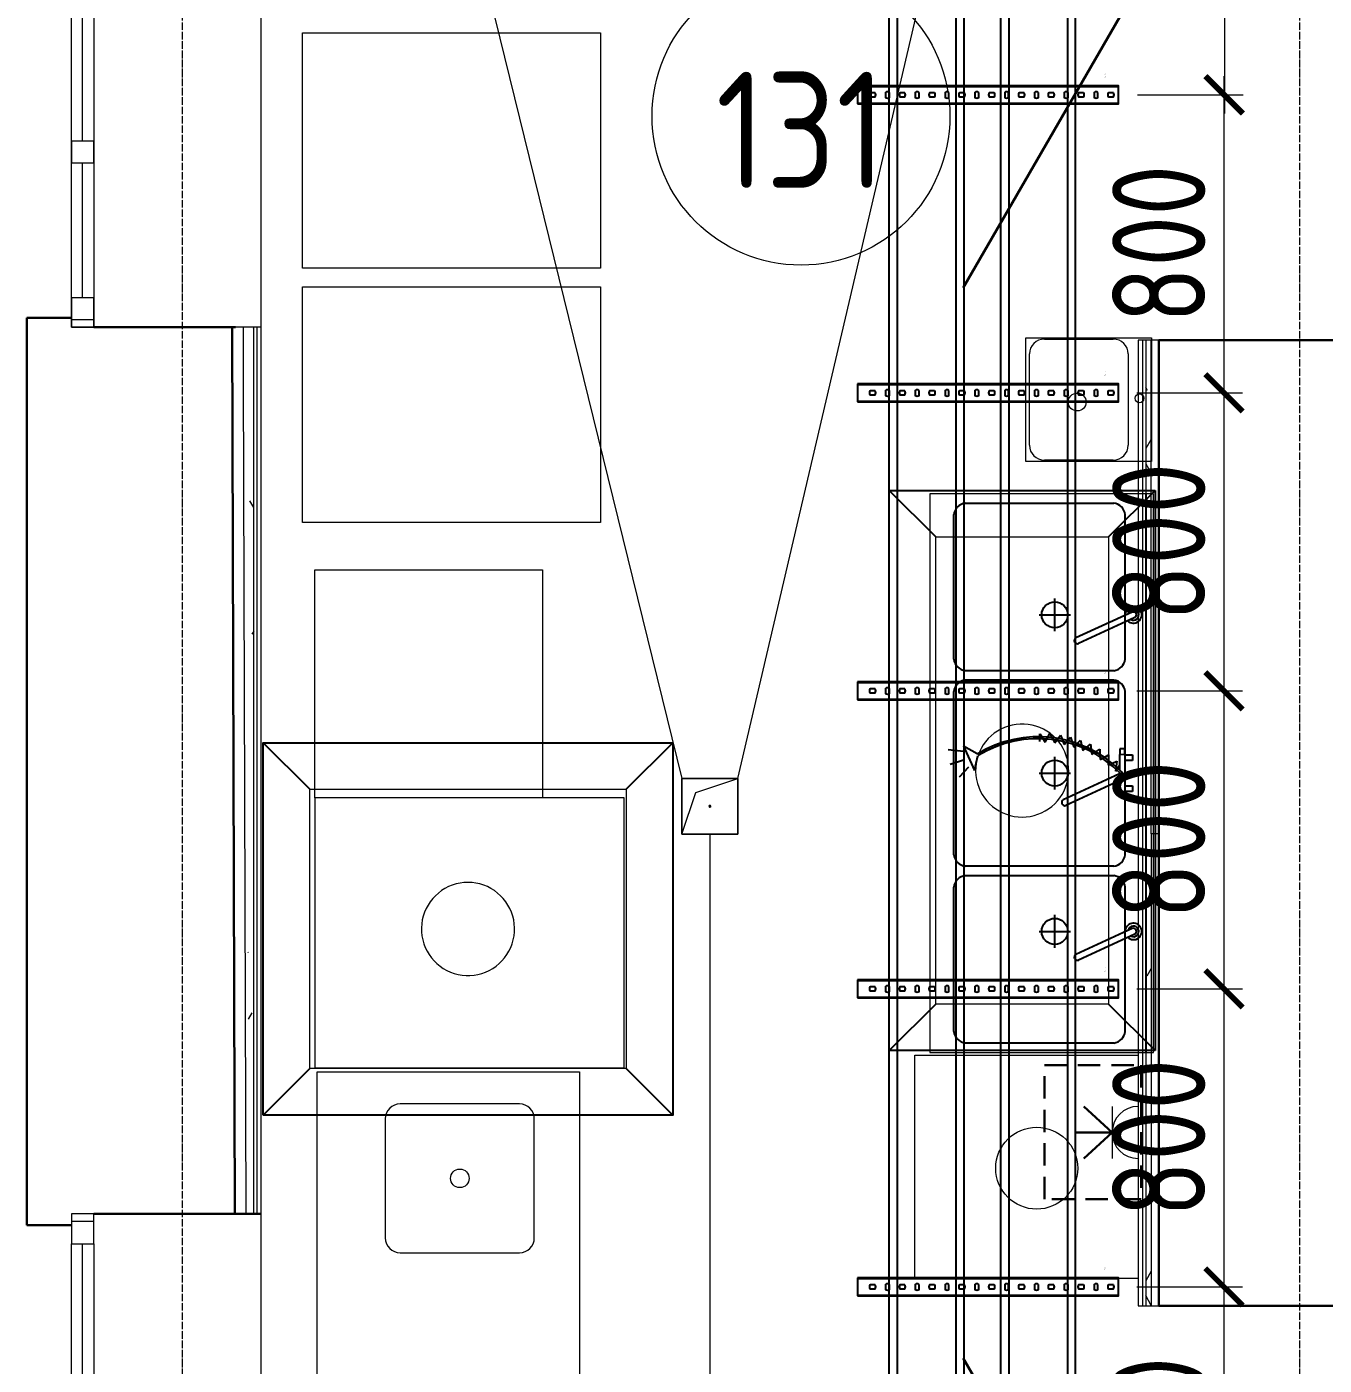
# Model space of a CAD drawing. Header units: millimetres. Extents: x -42533 to 645315, y 3457 to 82611.
# Drawn here: x 72181 to 75664, y 59629 to 63223 of the extents above; entities that cross this region are included whole.
import ezdxf
from ezdxf.enums import TextEntityAlignment as Align

# ---------------------------------------------------------------- set-up
doc = ezdxf.new("R2018")
doc.units = ezdxf.units.MM
doc.linetypes.add('ADSK_Линия сетки', pattern=[25, 20, -2.5, 0, -2.5])
doc.linetypes.add('ADSK_Штрих_ш3 п1_5', pattern=[4.5, 3, -1.5])
for name, color, linetype in [('00_00_потолок_Панели из стали', 7, 'Continuous'), ('ЭОМ_Лотки авар.', 1, 'Continuous'), ('ЭОМ_Лотки рабочие', 5, 'Continuous')]:
    doc.layers.add(name, color=color, linetype=linetype)
for name, color, linetype, lineweight in [('_ Окна', 7, 'Continuous', 9), ('Аннотация', 7, 'Continuous', 18), ('Двери', 7, 'Continuous', 9), ('Обобщенные модели', 7, 'Continuous', 18), ('Оборудование', 7, 'Continuous', 18), ('Окна', 7, 'Continuous', 9), ('Оси', 253, 'Continuous', 9), ('Перекрытие', 7, 'Continuous', 18), ('Стены внутренние', 7, 'Continuous', 18), ('Стены несущие', 7, 'Continuous', 30), ('Стены отделка', 7, 'Continuous', 30), ('Стены штриховка', 7, 'Continuous', 9), ('ТХ_розетки', 3, 'Continuous', 13), ('ШТРИХОВКА', 252, 'Continuous', 15)]:
    doc.layers.add(name, color=color, linetype=linetype, lineweight=lineweight)
doc.layers.add('Линии', color=7, linetype='Continuous', lineweight=9, true_color=0x00a600)
doc.styles.add('GOST Common', font='GOST_Common.ttf', dxfattribs={"width": 0.9, "height": 350})
doc.styles.get("Standard").update_dxf_attribs({"font": 'arial.ttf'})
doc.styles.add('М2', font='isocpeur.ttf', dxfattribs={"width": 0.8})
doc.dimstyles.new('М2-100', dxfattribs={"dimtxt": 250, "dimasz": 100, "dimexe": 50, "dimexo": 50, "dimgap": 50, "dimtad": 1, "dimdec": 0, "dimzin": 1, "dimtxsty": 'М2', "dimblk": 'ARCHTICK', "dimcen": 2.5, "dimdle": 50, "dimclre": 256, "dimclrt": 256, "dimadec": 0, "dimazin": 0, "dimtfac": 1, "dimtdec": 0, "dimtix": 1, "dimtmove": 1, "dimatfit": 3, "dimldrblk": 'NONE', "dimfxl": 1, "dimtolj": 1, "dimlwd": 9, "dimlwe": 9, "dimarcsym": 1})
pattern_1 = [(0, (557.2, 188.9), (406.4, 101.6), [33.528, -271.272, 33.528, -271.272, -1625.6]), (0, (557.2, 188.9), (406.4, 101.6), [-609.6, 33.528, -576.072, 33.528, -271.272, -711.2]), (0, (557.2, 188.9), (406.4, 101.6), [-1524, 33.528, -169.672, 33.528, -474.472]), (120, (709.6, 239.7), (-291.18818, 301.15272), [33.528, -271.272, 33.528, -271.272, -1625.6]), (120, (709.6, 239.7), (-291.18818, 301.15272), [-609.6, 33.528, -576.072, 33.528, -271.272, -711.2]), (120, (709.6, 239.7), (-291.18818, 301.15272), [-1524, 33.528, -169.672, 33.528, -474.472]), (240, (760.4, 442.9), (-115.21182, -402.75272), [33.528, -271.272, 33.528, -271.272, -1625.6]), (240, (760.4, 442.9), (-115.21182, -402.75272), [-609.6, 33.528, -576.072, 33.528, -271.272, -711.2]), (240, (760.4, 442.9), (-115.21182, -402.75272), [-1524, 33.528, -169.672, 33.528, -474.472])]

# ---------------------------------------------------------------- blocks, each defined once
blk = doc.blocks.new('ТХ пищеблок....')
at = {"layer": 'Оборудование', "color": 8}
for p, q in [((7.4, 17553.2), (807.4, 17553.2)), ((7.4, 16921.2), (7.4, 17553.2)), ((807.4, 17553.2), (807.4, 16921.2)), ((807.4, 16921.2), (7.4, 16921.2)), ((7.4, 16871.1), (807.4, 16871.1)), ((7.4, 16239.1), (7.4, 16871.1)), ((807.4, 16871.1), (807.4, 16239.1)), ((1949.5, 16402.3), (1949.5, 16734.3)), ((1949.5, 16734.3), (2286.5, 16734.3)), ((1999, 16731.2), (2184, 16731.2)), ((2286.5, 16734.3), (2286.5, 16402.3)), ((1959, 16446.2), (1959, 16691.2)), ((2224, 16691.2), (2224, 16446.2)), ((2286.5, 16402.3), (1949.5, 16402.3)), ((2184, 16406.2), (1999, 16406.2)), ((2291.9, 16315.8), (1691.9, 16315.8)), ((1691.9, 16315.8), (1691.9, 14815.8)), ((2291.9, 14815.8), (2291.9, 16315.8)), ((807.4, 16239.1), (7.4, 16239.1)), ((1707.5, 14945.6), (1707.5, 16200)), ((1707.5, 16200), (2171.2, 16200)), ((2171.2, 16200), (2171.2, 14945.6)), ((40.4, 15499.8), (40.4, 16111.8)), ((40.4, 16111.8), (651.4, 16111.8)), ((651.4, 16111.8), (651.4, 15499.8)), ((1864.2, 15672.6), (1855.9, 15665.8)), ((1873, 15678.7), (1864.2, 15672.6)), ((1882.4, 15684), (1873, 15678.7)), ((1892.2, 15688.5), (1882.4, 15684)), ((1902.3, 15692.1), (1892.2, 15688.5)), ((1912.7, 15694.9), (1902.3, 15692.1)), ((1923.3, 15696.7), (1912.7, 15694.9)), ((1934, 15697.6), (1923.3, 15696.7)), ((1944.8, 15697.6), (1934, 15697.6)), ((1955.5, 15696.7), (1944.8, 15697.6)), ((1966.1, 15694.9), (1955.5, 15696.7)), ((1976.5, 15692.1), (1966.1, 15694.9)), ((1986.6, 15688.5), (1976.5, 15692.1)), ((1996.4, 15684), (1986.6, 15688.5)), ((2005.7, 15678.7), (1996.4, 15684)), ((2014.6, 15672.6), (2005.7, 15678.7)), ((2022.9, 15665.8), (2014.6, 15672.6)), ((1834.9, 15641.4), (1829.4, 15632.1)), ((1841.2, 15650.1), (1834.9, 15641.4)), ((1848.2, 15658.3), (1841.2, 15650.1)), ((1855.9, 15665.8), (1848.2, 15658.3)), ((2030.6, 15658.3), (2022.9, 15665.8)), ((2037.6, 15650.1), (2030.6, 15658.3)), ((2043.9, 15641.4), (2037.6, 15650.1)), ((2049.4, 15632.1), (2043.9, 15641.4)), ((1817.9, 15602.1), (1815.8, 15591.5)), ((1820.8, 15612.4), (1817.9, 15602.1)), ((1824.7, 15622.5), (1820.8, 15612.4)), ((1829.4, 15632.1), (1824.7, 15622.5)), ((2054.1, 15622.5), (2049.4, 15632.1)), ((2057.9, 15612.4), (2054.1, 15622.5)), ((2060.9, 15602.1), (2057.9, 15612.4)), ((2063, 15591.5), (2060.9, 15602.1)), ((1814.6, 15580.8), (1814.4, 15570.1)), ((1814.4, 15570.1), (1815.1, 15559.3)), ((1815.8, 15591.5), (1814.6, 15580.8)), ((2064.1, 15580.8), (2063, 15591.5)), ((2063.7, 15559.3), (2064.4, 15570.1)), ((2064.4, 15570.1), (2064.1, 15580.8)), ((1815.1, 15559.3), (1816.7, 15548.7)), ((1816.7, 15548.7), (1819.2, 15538.3)), ((1819.2, 15538.3), (1822.6, 15528.1)), ((1822.6, 15528.1), (1826.9, 15518.2)), ((2051.8, 15518.2), (2056.1, 15528.1)), ((2056.1, 15528.1), (2059.5, 15538.3)), ((2059.5, 15538.3), (2062, 15548.7)), ((2062, 15548.7), (2063.7, 15559.3)), ((40.4, 15499.8), (40.4, 14774.8)), ((870.4, 15499.8), (40.4, 15499.8)), ((651.4, 15499.8), (40.4, 15499.8)), ((870.4, 14774.8), (870.4, 15499.8)), ((1826.9, 15518.2), (1832, 15508.7)), ((1832, 15508.7), (1837.9, 15499.7)), ((1837.9, 15499.7), (1844.6, 15491.3)), ((1844.6, 15491.3), (1851.9, 15483.4)), ((2026.8, 15483.4), (2034.2, 15491.3)), ((2034.2, 15491.3), (2040.8, 15499.7)), ((2040.8, 15499.7), (2046.7, 15508.7)), ((2046.7, 15508.7), (2051.8, 15518.2)), ((1851.9, 15483.4), (1860, 15476.2)), ((1860, 15476.2), (1868.5, 15469.8)), ((1868.5, 15469.8), (1877.7, 15464.1)), ((1877.7, 15464.1), (1887.2, 15459.2)), ((1887.2, 15459.2), (1897.2, 15455.1)), ((1897.2, 15455.1), (1907.5, 15451.9)), ((1971.3, 15451.9), (1981.6, 15455.1)), ((1981.6, 15455.1), (1991.5, 15459.2)), ((1991.5, 15459.2), (2001.1, 15464.1)), ((2001.1, 15464.1), (2010.2, 15469.8)), ((2010.2, 15469.8), (2018.8, 15476.2)), ((2018.8, 15476.2), (2026.8, 15483.4)), ((1907.5, 15451.9), (1918, 15449.6)), ((1918, 15449.6), (1928.6, 15448.2)), ((1928.6, 15448.2), (1939.4, 15447.8)), ((1939.4, 15447.8), (1950.1, 15448.2)), ((1950.1, 15448.2), (1960.8, 15449.6)), ((1960.8, 15449.6), (1971.3, 15451.9)), ((2171.2, 14945.6), (1707.5, 14945.6)), ((1651, 14208.5), (1651, 14808.5)), ((1651, 14808.5), (2251, 14808.5)), ((1691.9, 14815.8), (2291.9, 14815.8)), ((2251, 14808.5), (2251, 14208.5)), ((40.4, 14774.8), (870.4, 14774.8)), ((589.6, 14677.7), (269.6, 14677.7)), ((229.6, 14637.7), (229.6, 14317.7)), ((629.6, 14317.7), (629.6, 14637.7)), ((269.6, 14277.7), (589.6, 14277.7)), ((2251, 14208.5), (1651, 14208.5))]:
    blk.add_line(p, q, dxfattribs=at)
at = {"layer": 'Оборудование', "color": 8, "linetype": 'ByBlock', "lineweight": -2}
for p, q in [((1582.5, 16325), (1707.5, 16200)), ((1582.5, 14820.6), (1582.5, 16325)), ((1582.5, 16325), (2296.2, 16325)), ((2296.2, 16325), (2171.2, 16200)), ((2296.2, 16325), (2296.2, 14820.6)), ((1707.5, 14945.6), (1582.5, 14820.6)), ((2171.2, 14945.6), (2296.2, 14820.6)), ((2296.2, 14820.6), (1582.5, 14820.6))]:
    blk.add_line(p, q, dxfattribs=at)
at = {"layer": 'Оборудование', "color": 8, "linetype": 'ByBlock', "lineweight": -2, "ltscale": 100, "transparency": 33554687}
for p, q in [((1786.4, 16290.8), (2185.5, 16290.8)), ((1756, 15871.7), (1756, 16259.9)), ((2216, 15871.7), (2216, 16259.9)), ((2026.9, 15946.7), (2026.9, 16034.9)), ((1984.6, 15990.8), (2069.2, 15990.8)), ((2185.5, 15840.8), (1786.4, 15840.8)), ((1786.4, 15815.8), (2185.5, 15815.8)), ((1756, 15346.7), (1756, 15784.9)), ((2216, 15346.7), (2216, 15784.9)), ((2026.9, 15521.7), (2026.9, 15609.9)), ((1984.6, 15565.8), (2069.2, 15565.8)), ((2185.5, 15315.8), (1786.4, 15315.8)), ((1786.4, 15290.8), (2185.5, 15290.8)), ((1756, 14871.7), (1756, 15259.9)), ((2216, 14871.7), (2216, 15259.9)), ((2026.9, 15096.7), (2026.9, 15184.9)), ((1984.6, 15140.8), (2069.2, 15140.8)), ((2185.5, 14840.8), (1786.4, 14840.8))]:
    blk.add_line(p, q, dxfattribs=at)
at = {"layer": 'Оборудование', "color": 8, "linetype": 'ByBlock', "lineweight": -2, "ltscale": 2, "transparency": 33554687}
blk.add_line((2271.9, 14815.8), (2271.9, 16315.8), dxfattribs=at)
at = {"layer": 'Оборудование', "color": 8, "linetype": 'ByBlock', "lineweight": -2, "transparency": 33554687}
for p, q in [((2234.6, 15998.3), (2083.8, 15928.7)), ((2241.6, 15983.3), (2091, 15913.8)), ((1986.9, 15650.8), (1987, 15671)), ((1987, 15671), (2000.8, 15649.3)), ((2000.8, 15649.3), (2014, 15671.7)), ((2014, 15671.7), (2026.8, 15647)), ((1818.2, 15617.1), (1782.2, 15637.7)), ((1782.2, 15637.7), (1811.7, 15573.2)), ((2026.8, 15647), (2042, 15668.1)), ((2042, 15668.1), (2052.5, 15642.4)), ((2052.5, 15642.4), (2069.5, 15662.1)), ((2069.5, 15662.1), (2077.8, 15635.6)), ((2077.8, 15635.6), (2096.4, 15653.8)), ((2096.4, 15653.8), (2102.3, 15626.6)), ((2102.3, 15626.6), (2122.4, 15643.1)), ((2122.4, 15643.1), (2126, 15615.5)), ((1782.1, 15623.7), (1741.1, 15628.4)), ((1782.2, 15600.9), (1746.3, 15589.3)), ((1811.7, 15573.2), (1820.3, 15612.3)), ((2126, 15615.5), (2147.5, 15630.2)), ((2147.5, 15630.2), (2148.6, 15602.4)), ((2148.6, 15602.4), (2171.3, 15615.2)), ((2171.3, 15615.2), (2170, 15587.4)), ((2170, 15587.4), (2193.7, 15598.2)), ((2193.7, 15598.2), (2190, 15570.6)), ((2200.4, 15615.4), (2200.3, 15574.7)), ((2216.1, 15615.3), (2200.4, 15615.4)), ((2201.8, 15631), (2201.7, 15615.4)), ((2214.8, 15631), (2201.8, 15631)), ((2214.7, 15615.3), (2214.8, 15631)), ((2215.9, 15516.3), (2216.1, 15615.3)), ((2235.9, 15599.6), (2216, 15599.7)), ((2216.1, 15615.3), (2236, 15615.3)), ((2236, 15615.3), (2235.9, 15599.6)), ((1794.9, 15581.6), (1770.2, 15554.7)), ((2200.6, 15563.5), (2049.8, 15493.9)), ((2190, 15570.6), (2201, 15586.9)), ((2207.6, 15548.5), (2057, 15479)), ((2200.3, 15545.1), (2200.2, 15516.3)), ((2215.9, 15531.9), (2236, 15531.9)), ((2236, 15531.9), (2235.9, 15516.3)), ((2200.2, 15516.3), (2215.9, 15516.3)), ((2201.5, 15500.7), (2201.5, 15516.3)), ((2214.5, 15500.7), (2201.5, 15500.7)), ((2214.6, 15516.3), (2214.5, 15500.7)), ((2235.9, 15516.3), (2215.9, 15516.3)), ((2234.6, 15148.3), (2083.8, 15078.7)), ((2241.6, 15133.3), (2091, 15063.8))]:
    blk.add_line(p, q, dxfattribs=at)
at = {"layer": 'Оборудование', "color": 8, "linetype": 'ADSK_Штрих_ш3 п1_5', "lineweight": 30, "ltscale": 20}
for p, q in [((1999, 14421.9), (1999, 14781.9)), ((1999, 14781.9), (2259, 14781.9)), ((2259, 14781.9), (2259, 14421.9)), ((2259, 14421.9), (1999, 14421.9))]:
    blk.add_line(p, q, dxfattribs=at)
at = {"layer": 'Оборудование', "color": 8, "linetype": 'ByBlock', "lineweight": -2}
for points in [[(26.6, 15522.3), (-98.4, 15647.3)], [(876.6, 15522.3), (1001.6, 15647.3)], [(-98.4, 14647.3), (26.6, 14772.3)], [(1001.6, 14647.3), (876.6, 14772.3)]]:
    blk.add_lwpolyline(points, dxfattribs=at)
blk.add_lwpolyline([(-98.4, 14647.3), (-98.4, 15647.3), (1001.6, 15647.3), (1001.6, 14647.3)], close=True, dxfattribs=at)
at = {"layer": 'Оборудование', "color": 8}
blk.add_lwpolyline([(26.6, 14772.3), (26.6, 15522.3), (876.6, 15522.3), (876.6, 14772.3)], close=True, dxfattribs=at)
for points in [[(451.6, 15272.3), (440.8, 15271.9), (430.1, 15270.5), (419.6, 15268.2), (409.4, 15265), (399.4, 15260.9), (389.8, 15256), (380.7, 15250.3), (372.1, 15243.8), (364.1, 15236.7), (356.8, 15228.8), (350.1, 15220.4), (344.2, 15211.4), (339.1, 15201.9), (334.8, 15192), (331.4, 15181.8), (328.9, 15171.4), (327.3, 15160.7), (326.6, 15150), (326.8, 15139.3), (328, 15128.6), (330, 15118), (333, 15107.7), (336.9, 15097.6), (341.6, 15088), (347.1, 15078.7), (353.4, 15070), (360.4, 15061.8), (368.1, 15054.3), (376.4, 15047.5), (385.2, 15041.4), (394.6, 15036.1), (404.3, 15031.6), (414.5, 15028), (424.9, 15025.2), (435.5, 15023.4), (446.2, 15022.4), (456.9, 15022.4), (467.7, 15023.4), (478.2, 15025.2), (488.6, 15028), (498.8, 15031.6), (508.5, 15036.1), (517.9, 15041.4), (526.8, 15047.5), (535.1, 15054.3), (542.8, 15061.8), (549.8, 15070), (556.1, 15078.7), (561.6, 15088), (566.3, 15097.6), (570.1, 15107.7), (573.1, 15118), (575.1, 15128.6), (576.3, 15139.3), (576.5, 15150), (575.8, 15160.7), (574.2, 15171.4), (571.7, 15181.8), (568.3, 15192), (564, 15201.9), (558.9, 15211.4), (553, 15220.4), (546.3, 15228.8), (539, 15236.7), (531, 15243.8), (522.4, 15250.3), (513.3, 15256), (503.7, 15260.9), (493.8, 15265), (483.5, 15268.2), (473, 15270.5), (462.3, 15271.9), (451.6, 15272.3)], [(751.3, 14763.5), (751.3, 13251.5), (46.3, 13251.5), (46.3, 14763.5), (751.3, 14763.5)]]:
    blk.add_lwpolyline(points, dxfattribs=at)
for centre, radius in [((2087.2, 16562.2), 24), ((2254.4, 16572.2), 12), ((1978.4, 14504.9), 110), ((429.6, 14477.7), 25)]:
    blk.add_circle(centre, radius, dxfattribs=at)
at = {"layer": 'Оборудование', "color": 8, "linetype": 'ByBlock', "lineweight": -2, "ltscale": 100, "transparency": 33554687}
for centre in [(2026.9, 15990.8), (2026.9, 15565.8), (2026.9, 15140.8)]:
    blk.add_circle(centre, 35, dxfattribs=at)
at = {"layer": 'Оборудование', "color": 8}
for centre, start, end in [((1999, 16691.2), 90, 180), ((2184, 16691.2), 0, 90), ((1999, 16446.2), 180, 270), ((2184, 16446.2), 270, 0), ((269.6, 14637.7), 90, 180), ((589.6, 14637.7), 0, 90), ((269.6, 14317.7), 180, 270), ((589.6, 14317.7), 270, 0)]:
    blk.add_arc(centre, 40, start, end, dxfattribs=at)
at = {"layer": 'Оборудование', "color": 8, "linetype": 'ByBlock', "lineweight": -2, "ltscale": 100, "transparency": 33554687}
for centre, start, end in [((1791.4, 16255.4), 97.9987, 172.7277), ((2180.5, 16255.4), 7.2723, 82.0013), ((1791.4, 15876.2), 187.2723, 262.0013), ((2180.5, 15876.2), 277.9987, 352.7277), ((1791.4, 15780.4), 97.9987, 172.7277), ((2180.5, 15780.4), 7.2723, 82.0013), ((1791.4, 15351.2), 187.2723, 262.0013), ((2180.5, 15351.2), 277.9987, 352.7277), ((1791.4, 15255.4), 97.9987, 172.7277), ((2180.5, 15255.4), 7.2723, 82.0013), ((1791.4, 14876.2), 187.2723, 262.0013), ((2180.5, 14876.2), 277.9987, 352.7277)]:
    blk.add_arc(centre, 35.7, start, end, dxfattribs=at)
at = {"layer": 'Оборудование', "color": 8, "linetype": 'ByBlock', "lineweight": -2, "transparency": 33554687}
for centre, radius, start, end in [((2238.1, 15990.8), 22.2, 226.7426, 182.8222), ((2238.1, 15990.8), 14.3, 240.2136, 169.3512), ((2238.1, 15990.8), 8.29, 294.7824, 114.7824), ((2087.7, 15921.4), 8.29, 118.1026, 294.2109), ((1982, 15349.9), 313.4, 44.5423, 121.5122), ((1982, 15349.9), 308.2, 44.5423, 121.5122), ((2204.1, 15556), 8.29, 294.7824, 114.7824), ((2204.9, 15566.5), 3.28, 186.4024, 82.6823), ((2053.7, 15486.6), 8.29, 118.1026, 294.2109), ((2238.1, 15140.8), 22.2, 226.7426, 182.8222), ((2238.1, 15140.8), 14.3, 240.2136, 169.3512), ((2238.1, 15140.8), 8.29, 294.7824, 114.7824), ((2087.7, 15071.4), 8.29, 118.1026, 294.2109)]:
    blk.add_arc(centre, radius, start, end, dxfattribs=at)
at = {"layer": 'ТХ_розетки', "color": 8, "lineweight": 30}
for p, q in [((2105, 14670.8), (2181, 14600.9)), ((2181, 14600.9), (2081, 14600.9)), ((2105, 14531.1), (2181, 14600.9))]:
    blk.add_line(p, q, dxfattribs=at)
at = {"layer": 'ТХ_розетки', "color": 8, "lineweight": 0}
for p, q in [((2181, 14670.9), (2181, 14530.9)), ((2251, 14670.9), (2251, 14530.9))]:
    blk.add_line(p, q, dxfattribs=at)
blk.add_arc((2251, 14600.9), 70, 90, 270, dxfattribs=at)
blk = doc.blocks.new('1 этаж')
at = {"layer": 'Стены внутренние', "lineweight": 9}
h = blk.add_hatch(dxfattribs=at)
h.set_pattern_fill('FP_12', color=8, style=0, pattern_type=2)
h.set_pattern_definition(pattern_1)
h.paths.add_polyline_path([(49008.085, 25984.802), (49008.085, 26451.22), (48993.085, 26451.22), (48993.085, 25984.802), (49007.87, 25984.802)])
h.paths.add_polyline_path([(49008.085, 27501.22), (49008.085, 30093.902), (48993.085, 30093.902), (48993.085, 27501.22)])
h.paths.add_polyline_path([(49008.085, 31143.902), (49008.085, 33498.455), (48993.085, 33498.455), (48993.085, 31143.902)])
h = blk.add_hatch(dxfattribs=at)
h.set_pattern_fill('FP_12', color=8, style=0, pattern_type=2)
h.set_pattern_definition(pattern_1)
h.paths.add_polyline_path([(46583.265, 31778.833), (46598.265, 31778.833), (46598.265, 33478.924), (46583.265, 33478.924), (46583.265, 32549.904)])
h.paths.add_polyline_path([(46583.265, 27748.072), (46598.265, 27748.072), (46598.265, 29988.833), (46583.265, 29988.833)])
h.paths.add_polyline_path([(46598.265, 25998.924), (46583.265, 26038.964), (46583.265, 25998.924)])
h = blk.add_hatch(dxfattribs=at)
h.set_pattern_fill('FP_12', color=8, style=0, pattern_type=2)
h.set_pattern_definition(pattern_1)
h.paths.add_polyline_path([(46598.265, 30129.195), (46583.265, 30129.195), (46583.265, 29988.833), (46598.265, 29988.833)])
at = {"layer": '_ Окна', "color": 8}
for p, q in [((46139.055, 30629.195), (46139.055, 31419.195)), ((46139.055, 30209.195), (46139.055, 30569.195)), ((46169.055, 30149.195), (46109.055, 30149.195)), ((46169.055, 27728.072), (46109.055, 27728.072)), ((46139.055, 27308.072), (46139.055, 27668.072))]:
    blk.add_line(p, q, dxfattribs=at)
at = {"layer": '_ Окна', "color": 8, "lineweight": 18}
for p, q in [((46109.055, 30629.195), (46169.055, 30629.195)), ((46109.055, 30569.195), (46109.055, 30629.195)), ((46169.055, 30629.195), (46169.055, 30569.195)), ((46169.055, 30569.195), (46109.055, 30569.195)), ((46109.055, 30209.195), (46169.055, 30209.195)), ((46109.055, 30129.195), (46109.055, 30209.195)), ((46169.055, 30209.195), (46169.055, 30129.195)), ((46169.055, 30129.195), (46109.055, 30129.195)), ((46169.055, 27748.072), (46109.055, 27748.072)), ((46109.055, 27748.072), (46109.055, 27668.072)), ((46169.055, 27668.072), (46169.055, 27748.072)), ((46109.055, 27668.072), (46169.055, 27668.072))]:
    blk.add_line(p, q, dxfattribs=at)
at = {"layer": 'Двери', "color": 8, "lineweight": 30}
for p, q in [((49028.085, 31143.902), (48503.085, 30234.575)), ((49028.085, 26451.22), (48503.085, 27360.547))]:
    blk.add_line(p, q, dxfattribs=at)
at = {"layer": 'Линии', "color": 8}
blk.add_line((47823.085, 28767.706), (47823.085, 26857.682), dxfattribs=at)
blk.add_circle((48067.655, 30695.687), 400, dxfattribs=at)
at = {"layer": 'Обобщенные модели', "color": 8}
for p, q in [((47748.085, 28767.706), (47748.085, 28917.706)), ((47748.085, 28917.706), (47898.085, 28917.706)), ((47898.085, 28917.706), (47748.085, 28917.706)), ((47748.085, 28917.706), (47748.085, 28767.706)), ((47785.585, 28880.206), (47898.085, 28917.706)), ((47898.085, 28917.706), (47898.085, 28767.706)), ((47898.085, 28767.706), (47898.085, 28917.706)), ((47748.085, 28767.706), (47785.585, 28880.206)), ((47898.085, 28767.706), (47748.085, 28767.706)), ((47748.085, 28767.706), (47898.085, 28767.706))]:
    blk.add_line(p, q, dxfattribs=at)
for start, end in [(0, 180), (180, 0), (60, 165), (195, 270), (300, 0)]:
    blk.add_arc((47823.085, 28842.706), 2.5, start, end, dxfattribs=at)
at = {"layer": 'Окна', "color": 8}
for p, q in [((46109.055, 30629.195), (46109.055, 31419.195)), ((46169.055, 31419.195), (46169.055, 30629.195)), ((46109.055, 30629.195), (46109.055, 30569.195)), ((46169.055, 30569.195), (46169.055, 30629.195)), ((46109.055, 30209.195), (46109.055, 30569.195)), ((46169.055, 30569.195), (46169.055, 30209.195)), ((46109.055, 30209.195), (46109.055, 30129.195)), ((46169.055, 30129.195), (46169.055, 30209.195)), ((46109.055, 30129.195), (46169.055, 30129.195)), ((46109.055, 27748.072), (46109.055, 27668.072)), ((46169.055, 27748.072), (46109.055, 27748.072)), ((46169.055, 27668.072), (46169.055, 27748.072)), ((46109.055, 27308.072), (46109.055, 27668.072)), ((46169.055, 27668.072), (46169.055, 27308.072))]:
    blk.add_line(p, q, dxfattribs=at)
at = {"layer": 'Оси', "color": 8, "linetype": 'ADSK_Линия сетки'}
for p, q in [((46406.766, -4162.595), (46406.766, 44411.9)), ((49406.766, -4162.595), (49406.766, 44411.9))]:
    blk.add_line(p, q, dxfattribs=at)
at = {"layer": 'Перекрытие', "color": 8}
for p, q in [((46618.265, 33512.555), (47748.085, 28917.706)), ((47898.085, 28917.706), (48973.085, 33512.555))]:
    blk.add_line(p, q, dxfattribs=at)
at = {"layer": 'Стены несущие', "color": 8}
for p, q in [((45989.055, 30154.195), (45989.055, 27718.072)), ((46109.055, 30154.195), (45989.055, 30154.195)), ((46549.055, 30129.195), (46169.055, 30129.195)), ((46540.474, 30129.195), (46547.845, 27749.072)), ((49028.085, 27501.22), (49028.085, 30093.902)), ((49538.085, 30093.902), (49028.085, 30093.902)), ((46169.055, 27748.072), (46618.265, 27748.072)), ((46549.055, 27749.072), (46547.845, 27749.072)), ((46549.055, 27748.072), (46549.055, 27749.072)), ((45989.055, 27718.072), (46109.055, 27718.072)), ((49028.085, 27501.22), (49538.085, 27501.22))]:
    blk.add_line(p, q, dxfattribs=at)
at = {"layer": 'Стены отделка', "color": 8, "lineweight": 9}
for p, q in [((46618.265, 25958.072), (46618.265, 33512.555)), ((46618.265, 30129.195), (46540.474, 30129.195)), ((46570.909, 29988.833), (46570.474, 30129.195)), ((49028.085, 30093.902), (48973.085, 30093.902)), ((48973.085, 30093.902), (48973.085, 27501.22)), ((49008.085, 28768.92), (49008.085, 30093.902)), ((46577.848, 27748.165), (46570.909, 29988.833)), ((49008.085, 28933.955), (49028.085, 28933.955)), ((49028.085, 28768.92), (49008.085, 28768.92)), ((46547.845, 27749.072), (46547.848, 27748.072)), ((46547.848, 27748.072), (46577.848, 27748.165)), ((48973.085, 27501.22), (49028.085, 27501.22))]:
    blk.add_line(p, q, dxfattribs=at)
at = {"layer": 'Стены штриховка', "color": 8}
for p, q in [((46598.265, 27748.072), (46598.265, 30129.195)), ((46607.265, 27748.072), (46607.265, 30129.195)), ((48984.085, 30093.902), (48984.085, 27501.22)), ((48993.085, 30093.902), (48993.085, 27501.22)), ((49008.085, 28768.92), (49008.085, 27501.22))]:
    blk.add_line(p, q, dxfattribs=at)
at = {"layer": 'ЭОМ_Лотки рабочие'}
blk.add_blockref('ТХ пищеблок....', (46722.058, 13366.044), dxfattribs=at)
at = {"layer": 'Аннотация', "color": 8, "lineweight": 9, "insert": (48067.655, 30658.739), "char_height": 312.5, "width": 722.28037, "attachment_point": 5, "line_spacing_factor": 1.022766, "style": 'GOST Common'}
blk.add_mtext('131', dxfattribs=at)
blk = doc.blocks.new('*U40')
at = {"color": 0, "linetype": 'Continuous', "lineweight": 25}
for p, q in [((-78.8, -23398), (-78.8, 0)), ((78.8, -23398), (78.8, 0))]:
    blk.add_line(p, q, dxfattribs=at)
blk.add_lwpolyline([(100.8, -23398), (100.8, 0), (-100.8, 0), (-100.8, -23398)], close=True, dxfattribs=at)
at = {"color": 0, "flags": 9}
for tag, p in [('АРТИКУЛ', (-59.7, -11.8)), ('НАИМЕНОВАНИЕ', (-59.1, -7)), ('ПРИМЕЧАНИЕ', (-58.8, -17.3))]:
    blk.add_attdef(tag, text='', height=2.5, dxfattribs=at).set_placement(p, align=Align.TOP_LEFT)
at = {"color": 0, "lineweight": 30, "flags": 104}
for tag, p in [('ВЫСОТА', (-59.6, -20.9)), ('ТОЛЩИНА', (-59, -31)), ('ШИРИНА', (-58.9, -25.1)), ('ДЛИНА', (-59.5, -36.1))]:
    blk.add_attdef(tag, text='', height=2.5, dxfattribs=at).set_placement(p, align=Align.TOP_LEFT)
blk = doc.blocks.new('*U41')
at = {"color": 0, "linetype": 'Continuous', "lineweight": 25}
for p, q in [((-78.8, -22803.8), (-78.8, 0)), ((78.8, -22803.8), (78.8, 0))]:
    blk.add_line(p, q, dxfattribs=at)
blk.add_lwpolyline([(100.8, -22803.8), (100.8, 0), (-100.8, 0), (-100.8, -22803.8)], close=True, dxfattribs=at)
at = {"color": 0, "flags": 9}
for tag, p in [('АРТИКУЛ', (-59.7, -11.8)), ('НАИМЕНОВАНИЕ', (-59.1, -7)), ('ПРИМЕЧАНИЕ', (-58.8, -17.3))]:
    blk.add_attdef(tag, text='', height=2.5, dxfattribs=at).set_placement(p, align=Align.TOP_LEFT)
at = {"color": 0, "lineweight": 30, "flags": 104}
for tag, p in [('ВЫСОТА', (-59.6, -20.9)), ('ТОЛЩИНА', (-59, -31)), ('ШИРИНА', (-58.9, -25.1)), ('ДЛИНА', (-59.5, -36.1))]:
    blk.add_attdef(tag, text='', height=2.5, dxfattribs=at).set_placement(p, align=Align.TOP_LEFT)
blk = doc.blocks.new('*U45')
at = {"color": 0, "linetype": 'ByBlock', "lineweight": -2}
for points in [[(24, -700), (24, 0), (-24, 0), (-24, -700)], [(-22.5, -700), (-22.5, 0)], [(22.5, -700), (22.5, 0)], [(-24, -700), (24, -700)]]:
    blk.add_lwpolyline(points, dxfattribs=at)
at = {"color": 254, "transparency": 33554483}
blk.add_lwpolyline([(0, 0.7), (0, -2.2)], dxfattribs=at)
at = {"color": 0, "linetype": 'ByBlock', "lineweight": -2}
for points in [[(-5.2, -13.3), (-5.2, -26.7, 0.345739), (5.2, -26.7), (5.2, -13.3, 0.345739)], [(-6.7, -54.8, 0.345739), (-6.7, -65.2), (6.7, -65.2, 0.345739), (6.7, -54.8)], [(-5.2, -93.3), (-5.2, -106.7, 0.345739), (5.2, -106.7), (5.2, -93.3, 0.345739)], [(-6.7, -134.8, 0.345739), (-6.7, -145.2), (6.7, -145.2, 0.345739), (6.7, -134.8)], [(-5.2, -173.3), (-5.2, -186.7, 0.345739), (5.2, -186.7), (5.2, -173.3, 0.345739)], [(-6.7, -214.8, 0.345739), (-6.7, -225.2), (6.7, -225.2, 0.345739), (6.7, -214.8)], [(-5.2, -253.3), (-5.2, -266.7, 0.345739), (5.2, -266.7), (5.2, -253.3, 0.345739)], [(-6.7, -294.8, 0.345739), (-6.7, -305.2), (6.7, -305.2, 0.345739), (6.7, -294.8)], [(-5.2, -333.3), (-5.2, -346.7, 0.345739), (5.2, -346.7), (5.2, -333.3, 0.345739)], [(-6.7, -374.8, 0.345739), (-6.7, -385.2), (6.7, -385.2, 0.345739), (6.7, -374.8)], [(-5.2, -413.3), (-5.2, -426.7, 0.345739), (5.2, -426.7), (5.2, -413.3, 0.345739)], [(-6.7, -454.8, 0.345739), (-6.7, -465.2), (6.7, -465.2, 0.345739), (6.7, -454.8)], [(-5.2, -493.3), (-5.2, -506.7, 0.345739), (5.2, -506.7), (5.2, -493.3, 0.345739)], [(-6.7, -534.8, 0.345739), (-6.7, -545.2), (6.7, -545.2, 0.345739), (6.7, -534.8)], [(-5.2, -573.3), (-5.2, -586.7, 0.345739), (5.2, -586.7), (5.2, -573.3, 0.345739)], [(-6.7, -614.8, 0.345739), (-6.7, -625.2), (6.7, -625.2, 0.345739), (6.7, -614.8)], [(-5.2, -653.3), (-5.2, -666.7, 0.345739), (5.2, -666.7), (5.2, -653.3, 0.345739)]]:
    blk.add_lwpolyline(points, format="xyb", close=True, dxfattribs=at)
at = {"flags": 9}
for tag, p in [('АРТИКУЛ', (-58.9, -24.5)), ('ПРИМЕЧАНИЕ', (-58.3, -30.8)), ('НАИМЕНОВАНИЕ', (-58.2, -19.4))]:
    blk.add_attdef(tag, p, '', height=2.5, dxfattribs=at)
at = {"lineweight": 30, "flags": 104}
blk.add_attdef('ДЛИНА', text='', height=2.5, dxfattribs=at).set_placement((-57.7, -34.6), align=Align.TOP_LEFT)
blk = doc.blocks.new('_ArchTick')
at = {"color": 0, "linetype": 'ByBlock', "lineweight": 70, "const_width": 0.15}
blk.add_lwpolyline([(-0.5, -0.5), (0.5, 0.5)], dxfattribs=at)
blk = doc.blocks.new('*D520')
at = {"layer": '00_00_потолок_Панели из стали', "color": 0, "lineweight": 9, "transparency": 16777216}
blk.add_line((75394.8, 63089.7), (75394.8, 62189.5), dxfattribs=at)
at = {"layer": '00_00_потолок_Панели из стали', "lineweight": 9, "transparency": 16777216}
for p, q in [((75239.1, 63039.7), (75444.8, 63039.7)), ((75161.3, 62239.5), (75444.8, 62239.5))]:
    blk.add_line(p, q, dxfattribs=at)
at = {"layer": 'Defpoints', "color": 0, "transparency": 16777216}
for p in [(75189.1, 63039.7), (75111.3, 62239.5), (75394.8, 62239.5)]:
    blk.add_point(p, dxfattribs=at)
at = {"layer": '00_00_потолок_Панели из стали', "color": 0, "lineweight": 9, "transparency": 16777216, "xscale": 100, "yscale": 100, "zscale": 100}
for p, rotation in [((75394.8, 63039.7), 90), ((75394.8, 62239.5), 270)]:
    blk.add_blockref('_ArchTick', p, dxfattribs=dict(at, rotation=rotation))
at = {"layer": '00_00_потолок_Панели из стали', "transparency": 16777216, "insert": (75219.8, 62639.6), "char_height": 250, "attachment_point": 5, "rotation": 90, "style": 'М2'}
blk.add_mtext('\\A1;800', dxfattribs=at)
blk = doc.blocks.new('_None')
blk = doc.blocks.new('*D521')
at = {"layer": '00_00_потолок_Панели из стали', "color": 0, "lineweight": 9, "transparency": 16777216}
blk.add_line((75394.8, 62289.5), (75394.8, 61389.3), dxfattribs=at)
at = {"layer": '00_00_потолок_Панели из стали', "lineweight": 9, "transparency": 16777216}
for p, q in [((75239.1, 62239.5), (75444.8, 62239.5)), ((75161.3, 61439.3), (75444.8, 61439.3))]:
    blk.add_line(p, q, dxfattribs=at)
at = {"layer": 'Defpoints', "color": 0, "transparency": 16777216}
for p in [(75189.1, 62239.5), (75111.3, 61439.3), (75394.8, 61439.3)]:
    blk.add_point(p, dxfattribs=at)
at = {"layer": '00_00_потолок_Панели из стали', "color": 0, "lineweight": 9, "transparency": 16777216, "xscale": 100, "yscale": 100, "zscale": 100}
for p, rotation in [((75394.8, 62239.5), 90), ((75394.8, 61439.3), 270)]:
    blk.add_blockref('_ArchTick', p, dxfattribs=dict(at, rotation=rotation))
at = {"layer": '00_00_потолок_Панели из стали', "transparency": 16777216, "insert": (75219.8, 61839.4), "char_height": 250, "attachment_point": 5, "rotation": 90, "style": 'М2'}
blk.add_mtext('\\A1;800', dxfattribs=at)
blk = doc.blocks.new('*D522')
at = {"layer": '00_00_потолок_Панели из стали', "color": 0, "lineweight": 9, "transparency": 16777216}
blk.add_line((75394.8, 61489.3), (75394.8, 60589.1), dxfattribs=at)
at = {"layer": '00_00_потолок_Панели из стали', "lineweight": 9, "transparency": 16777216}
for p, q in [((75239.1, 61439.3), (75444.8, 61439.3)), ((75161.3, 60639.1), (75444.8, 60639.1))]:
    blk.add_line(p, q, dxfattribs=at)
at = {"layer": 'Defpoints', "color": 0, "transparency": 16777216}
for p in [(75189.1, 61439.3), (75111.3, 60639.1), (75394.8, 60639.1)]:
    blk.add_point(p, dxfattribs=at)
at = {"layer": '00_00_потолок_Панели из стали', "color": 0, "lineweight": 9, "transparency": 16777216, "xscale": 100, "yscale": 100, "zscale": 100}
for p, rotation in [((75394.8, 61439.3), 90), ((75394.8, 60639.1), 270)]:
    blk.add_blockref('_ArchTick', p, dxfattribs=dict(at, rotation=rotation))
at = {"layer": '00_00_потолок_Панели из стали', "transparency": 16777216, "insert": (75219.8, 61039.2), "char_height": 250, "attachment_point": 5, "rotation": 90, "style": 'М2'}
blk.add_mtext('\\A1;800', dxfattribs=at)
blk = doc.blocks.new('*D523')
at = {"layer": '00_00_потолок_Панели из стали', "color": 0, "lineweight": 9, "transparency": 16777216}
blk.add_line((75394.8, 60689.1), (75394.8, 59788.9), dxfattribs=at)
at = {"layer": '00_00_потолок_Панели из стали', "lineweight": 9, "transparency": 16777216}
for p, q in [((75239.1, 60639.1), (75444.8, 60639.1)), ((75161.3, 59838.9), (75444.8, 59838.9))]:
    blk.add_line(p, q, dxfattribs=at)
at = {"layer": 'Defpoints', "color": 0, "transparency": 16777216}
for p in [(75189.1, 60639.1), (75111.3, 59838.9), (75394.8, 59838.9)]:
    blk.add_point(p, dxfattribs=at)
at = {"layer": '00_00_потолок_Панели из стали', "color": 0, "lineweight": 9, "transparency": 16777216, "xscale": 100, "yscale": 100, "zscale": 100}
for p, rotation in [((75394.8, 60639.1), 90), ((75394.8, 59838.9), 270)]:
    blk.add_blockref('_ArchTick', p, dxfattribs=dict(at, rotation=rotation))
at = {"layer": '00_00_потолок_Панели из стали', "transparency": 16777216, "insert": (75219.8, 60239), "char_height": 250, "attachment_point": 5, "rotation": 90, "style": 'М2'}
blk.add_mtext('\\A1;800', dxfattribs=at)
blk = doc.blocks.new('*D524')
at = {"layer": '00_00_потолок_Панели из стали', "color": 0, "lineweight": 9, "transparency": 16777216}
blk.add_line((75394.8, 59888.9), (75394.8, 58988.7), dxfattribs=at)
at = {"layer": '00_00_потолок_Панели из стали', "lineweight": 9, "transparency": 16777216}
for p, q in [((75239.1, 59838.9), (75444.8, 59838.9)), ((75161.3, 59038.7), (75444.8, 59038.7))]:
    blk.add_line(p, q, dxfattribs=at)
at = {"layer": 'Defpoints', "color": 0, "transparency": 16777216}
for p in [(75189.1, 59838.9), (75111.3, 59038.7), (75394.8, 59038.7)]:
    blk.add_point(p, dxfattribs=at)
at = {"layer": '00_00_потолок_Панели из стали', "color": 0, "lineweight": 9, "transparency": 16777216, "xscale": 100, "yscale": 100, "zscale": 100}
for p, rotation in [((75394.8, 59838.9), 90), ((75394.8, 59038.7), 270)]:
    blk.add_blockref('_ArchTick', p, dxfattribs=dict(at, rotation=rotation))
at = {"layer": '00_00_потолок_Панели из стали', "transparency": 16777216, "insert": (75219.8, 59438.8), "char_height": 250, "attachment_point": 5, "rotation": 90, "style": 'М2'}
blk.add_mtext('\\A1;800', dxfattribs=at)
blk = doc.blocks.new('*D512')
at = {"layer": '00_00_потолок_Панели из стали', "color": 0, "lineweight": 9, "transparency": 16777216}
blk.add_line((75396.2, 63889.9), (75396.2, 62989.7), dxfattribs=at)
at = {"layer": '00_00_потолок_Панели из стали', "lineweight": 9, "transparency": 16777216}
for p, q in [((75240.5, 63839.9), (75446.2, 63839.9)), ((75162.7, 63039.7), (75446.2, 63039.7))]:
    blk.add_line(p, q, dxfattribs=at)
at = {"layer": 'Defpoints', "color": 0, "transparency": 16777216}
for p in [(75190.5, 63839.9), (75112.7, 63039.7), (75396.2, 63039.7)]:
    blk.add_point(p, dxfattribs=at)
at = {"layer": '00_00_потолок_Панели из стали', "color": 0, "lineweight": 9, "transparency": 16777216, "xscale": 100, "yscale": 100, "zscale": 100}
for p, rotation in [((75396.2, 63839.9), 90), ((75396.2, 63039.7), 270)]:
    blk.add_blockref('_ArchTick', p, dxfattribs=dict(at, rotation=rotation))
at = {"layer": '00_00_потолок_Панели из стали', "transparency": 16777216, "insert": (75221.2, 63439.8), "char_height": 250, "attachment_point": 5, "rotation": 90, "style": 'М2'}
blk.add_mtext('\\A1;800', dxfattribs=at)

msp = doc.modelspace()

# ---------------------------------------------------------------- block references
at = {"layer": 'ШТРИХОВКА'}
msp.add_blockref('1 этаж', (26191.6, 32286.7), dxfattribs=at)
at = {"layer": 'ЭОМ_Лотки авар.', "color": 1, "rotation": 180}
msp.add_blockref('*U41', (74596.1, 44536.6), dxfattribs=at)
at = {"layer": 'ЭОМ_Лотки рабочие', "rotation": 180}
msp.add_blockref('*U40', (74895.7, 44242), dxfattribs=at)
at = {"layer": 'ЭОМ_Лотки рабочие'}
ref = msp.add_blockref('*U45', (75111.3, 63039.7), dxfattribs=dict(at, rotation=270))
lines = msp.add_mtext('700 мм', dxfattribs={"layer": '0', "insert": (75076.7, 63097.4), "char_height": 2.5, "attachment_point": 1, "rotation": 270})
ref.add_attrib('ДЛИНА', '', (75076.7, 63097.4), dxfattribs={"flags": 2}).embed_mtext(lines)
ref = msp.add_blockref('*U45', (75111.3, 62239.5), dxfattribs=dict(at, rotation=270))
lines = msp.add_mtext('700 мм', dxfattribs={"layer": '0', "insert": (75076.7, 62297.2), "char_height": 2.5, "attachment_point": 1, "rotation": 270})
ref.add_attrib('ДЛИНА', '', (75076.7, 62297.2), dxfattribs={"flags": 2}).embed_mtext(lines)
ref = msp.add_blockref('*U45', (75111.3, 61439.3), dxfattribs=dict(at, rotation=270))
lines = msp.add_mtext('700 мм', dxfattribs={"layer": '0', "insert": (75076.7, 61497), "char_height": 2.5, "attachment_point": 1, "rotation": 270})
ref.add_attrib('ДЛИНА', '', (75076.7, 61497), dxfattribs={"flags": 2}).embed_mtext(lines)
ref = msp.add_blockref('*U45', (75111.3, 60639.1), dxfattribs=dict(at, rotation=270))
lines = msp.add_mtext('700 мм', dxfattribs={"layer": '0', "insert": (75076.7, 60696.8), "char_height": 2.5, "attachment_point": 1, "rotation": 270})
ref.add_attrib('ДЛИНА', '', (75076.7, 60696.8), dxfattribs={"flags": 2}).embed_mtext(lines)
ref = msp.add_blockref('*U45', (75111.3, 59838.9), dxfattribs=dict(at, rotation=270))
lines = msp.add_mtext('700 мм', dxfattribs={"layer": '0', "insert": (75076.7, 59896.6), "char_height": 2.5, "attachment_point": 1, "rotation": 270})
ref.add_attrib('ДЛИНА', '', (75076.7, 59896.6), dxfattribs={"flags": 2}).embed_mtext(lines)

# ---------------------------------------------------------------- dimensions: what is measured, and where the dimension line sits
at = {"layer": '00_00_потолок_Панели из стали'}
for base, p1, p2, picture, middle in [((75396.2, 63039.7), (75190.5, 63839.9), (75112.7, 63039.7), '*D512', (75221.2, 63439.8)), ((75394.8, 62239.5), (75189.1, 63039.7), (75111.3, 62239.5), '*D520', (75219.8, 62639.6)), ((75394.8, 61439.3), (75189.1, 62239.5), (75111.3, 61439.3), '*D521', (75219.8, 61839.4)), ((75394.8, 60639.1), (75189.1, 61439.3), (75111.3, 60639.1), '*D522', (75219.8, 61039.2)), ((75394.8, 59838.9), (75189.1, 60639.1), (75111.3, 59838.9), '*D523', (75219.8, 60239)), ((75394.8, 59038.7), (75189.1, 59838.9), (75111.3, 59038.7), '*D524', (75219.8, 59438.8))]:
    dim = msp.add_linear_dim(base=base, p1=p1, p2=p2, angle=90, dimstyle='М2-100', dxfattribs=at)
    dim.commit()
    dim.dimension.update_dxf_attribs({"geometry": picture, "text_midpoint": middle})

doc.saveas('drawing.dxf')
